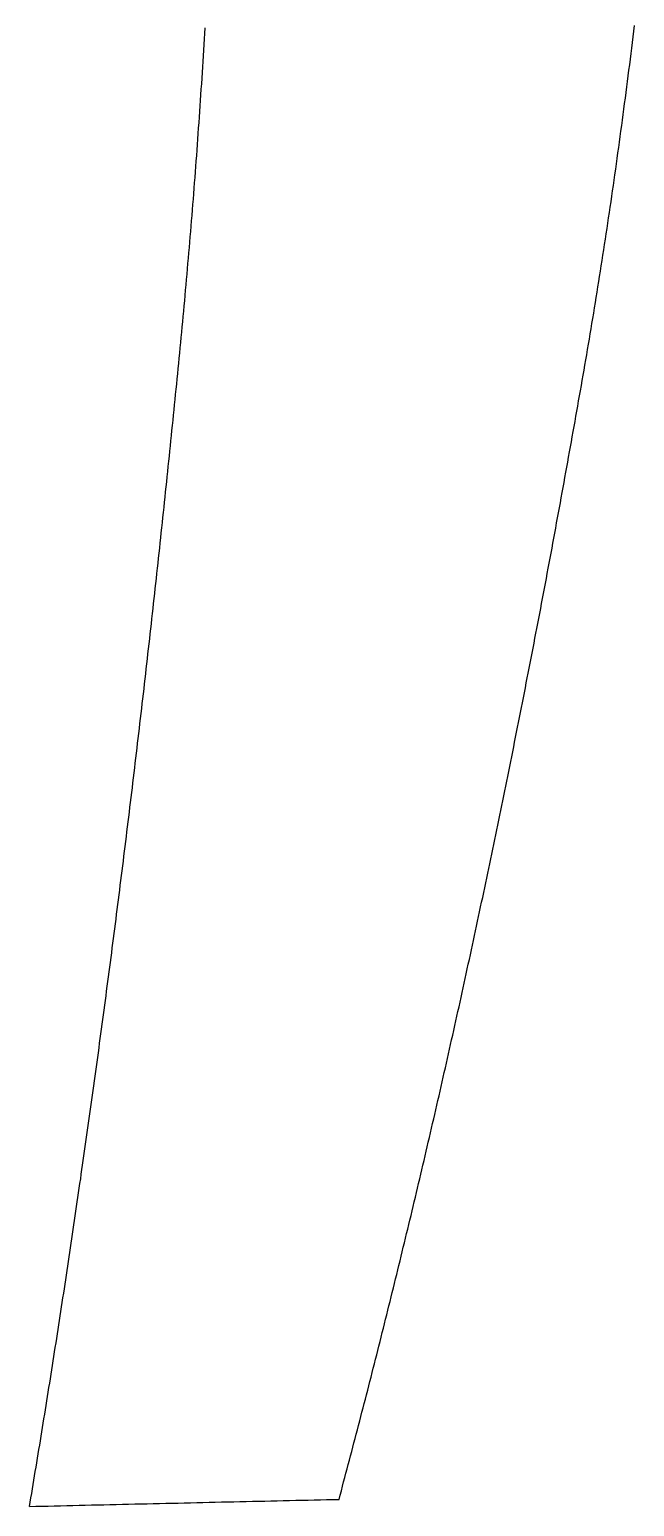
# Model space of a CAD drawing. Header units: inches. Extents: x 10 to 59099, y -255 to 18259.
# Drawn here: x 35215 to 37375, y 577 to 5848 of the extents above; entities that cross this region are included whole.
import ezdxf

# ---------------------------------------------------------------- set-up
doc = ezdxf.new("R2010")
doc.units = ezdxf.units.IN
doc.header["$MEASUREMENT"] = 0
doc.layers.add('VFDE_Folienkante 3dpoly', color=181, linetype='Continuous')

msp = doc.modelspace()

# ---------------------------------------------------------------- linework, layer by layer
at = {"layer": 'VFDE_Folienkante 3dpoly', "color": 2}
for p, q in [((35841.1, 5834.4, 7423.7), (35842.3, 5854.5, 7433)), ((37372.5, 5841.8, 7347.5), (37375, 5861.8, 7356.6)), ((35838.6, 5794.3, 7404.9), (35839.9, 5814.4, 7414.3)), ((35839.9, 5814.4, 7414.3), (35841.1, 5834.4, 7423.7)), ((37365.2, 5781.9, 7320.1), (37367.7, 5801.8, 7329.3)), ((37367.7, 5801.8, 7329.3), (37370.1, 5821.8, 7338.4)), ((37370.1, 5821.8, 7338.4), (37372.5, 5841.8, 7347.5)), ((35834.8, 5734.3, 7376.3), (35836.1, 5754.3, 7385.8)), ((35836.1, 5754.3, 7385.8), (35837.4, 5774.3, 7395.4)), ((35837.4, 5774.3, 7395.4), (35838.6, 5794.3, 7404.9)), ((37360.3, 5742.1, 7301.5), (37362.7, 5762, 7310.8)), ((37362.7, 5762, 7310.8), (37365.2, 5781.9, 7320.1)), ((35831, 5674.5, 7347.3), (35832.3, 5694.4, 7357)), ((35832.3, 5694.4, 7357), (35833.5, 5714.3, 7366.6)), ((35833.5, 5714.3, 7366.6), (35834.8, 5734.3, 7376.3)), ((37352.7, 5682.5, 7273.4), (37355.2, 5702.4, 7282.8)), ((37355.2, 5702.4, 7282.8), (37357.8, 5722.2, 7292.2)), ((37357.8, 5722.2, 7292.2), (37360.3, 5742.1, 7301.5)), ((35828.3, 5634.7, 7327.7), (35829.6, 5654.6, 7337.5)), ((35829.6, 5654.6, 7337.5), (35831, 5674.5, 7347.3)), ((37345.1, 5623.2, 7244.8), (37347.6, 5643, 7254.4)), ((37347.6, 5643, 7254.4), (37350.2, 5662.7, 7263.9)), ((37350.2, 5662.7, 7263.9), (37352.7, 5682.5, 7273.4)), ((35824.3, 5575.3, 7297.9), (35825.7, 5595.1, 7307.9)), ((35825.7, 5595.1, 7307.9), (35827, 5614.9, 7317.8)), ((35827, 5614.9, 7317.8), (35828.3, 5634.7, 7327.7)), ((37339.9, 5583.8, 7225.6), (37342.5, 5603.5, 7235.2)), ((37342.5, 5603.5, 7235.2), (37345.1, 5623.2, 7244.8)), ((35820.2, 5516, 7267.8), (35821.6, 5535.8, 7277.9)), ((35821.6, 5535.8, 7277.9), (35822.9, 5555.5, 7287.9)), ((35822.9, 5555.5, 7287.9), (35824.3, 5575.3, 7297.9)), ((37332.1, 5524.8, 7196.3), (37334.7, 5544.5, 7206.1)), ((37334.7, 5544.5, 7206.1), (37337.3, 5564.1, 7215.8)), ((37337.3, 5564.1, 7215.8), (37339.9, 5583.8, 7225.6)), ((35817.4, 5476.7, 7247.4), (35818.8, 5496.4, 7257.6)), ((35818.8, 5496.4, 7257.6), (35820.2, 5516, 7267.8)), ((37324.1, 5466.1, 7166.6), (37326.8, 5485.7, 7176.5)), ((37326.8, 5485.7, 7176.5), (37329.5, 5505.2, 7186.4)), ((37329.5, 5505.2, 7186.4), (37332.1, 5524.8, 7196.3)), ((35813.1, 5417.8, 7216.6), (35814.5, 5437.4, 7226.9)), ((35814.5, 5437.4, 7226.9), (35816, 5457, 7237.2)), ((35816, 5457, 7237.2), (35817.4, 5476.7, 7247.4)), ((37318.8, 5427.1, 7146.6), (37321.5, 5446.6, 7156.6)), ((37321.5, 5446.6, 7156.6), (37324.1, 5466.1, 7166.6)), ((35808.8, 5359.2, 7185.3), (35810.2, 5378.7, 7195.7)), ((35810.2, 5378.7, 7195.7), (35811.7, 5398.3, 7206.2)), ((35811.7, 5398.3, 7206.2), (35813.1, 5417.8, 7216.6)), ((37310.6, 5368.8, 7116.2), (37313.4, 5388.2, 7126.4)), ((37313.4, 5388.2, 7126.4), (37316.1, 5407.6, 7136.5)), ((37316.1, 5407.6, 7136.5), (37318.8, 5427.1, 7146.6)), ((35805.8, 5320.3, 7164.2), (35807.3, 5339.7, 7174.7)), ((35807.3, 5339.7, 7174.7), (35808.8, 5359.2, 7185.3)), ((37302.4, 5310.6, 7085.4), (37305.2, 5330, 7095.7)), ((37305.2, 5330, 7095.7), (37307.9, 5349.4, 7106)), ((37307.9, 5349.4, 7106), (37310.6, 5368.8, 7116.2)), ((35801.3, 5262, 7132.2), (35802.8, 5281.4, 7142.9)), ((35802.8, 5281.4, 7142.9), (35804.3, 5300.8, 7153.6)), ((35804.3, 5300.8, 7153.6), (35805.8, 5320.3, 7164.2)), ((37294, 5252.8, 7054.2), (37296.8, 5272, 7064.7)), ((37296.8, 5272, 7064.7), (37299.6, 5291.3, 7075.1)), ((37299.6, 5291.3, 7075.1), (37302.4, 5310.6, 7085.4)), ((35796.7, 5204.1, 7099.8), (35798.2, 5223.4, 7110.6)), ((35798.2, 5223.4, 7110.6), (35799.8, 5242.7, 7121.4)), ((35799.8, 5242.7, 7121.4), (35801.3, 5262, 7132.2)), ((37288.4, 5214.3, 7033.2), (37291.2, 5233.5, 7043.7)), ((37291.2, 5233.5, 7043.7), (37294, 5252.8, 7054.2)), ((35793.6, 5165.5, 7077.9), (35795.1, 5184.8, 7088.9)), ((35795.1, 5184.8, 7088.9), (35796.7, 5204.1, 7099.8)), ((37279.9, 5156.8, 7001.3), (37282.7, 5176, 7012)), ((37282.7, 5176, 7012), (37285.6, 5195.1, 7022.6)), ((37285.6, 5195.1, 7022.6), (37288.4, 5214.3, 7033.2)), ((35788.8, 5108, 7044.8), (35790.4, 5127.1, 7055.9)), ((35790.4, 5127.1, 7055.9), (35792, 5146.3, 7066.9)), ((35792, 5146.3, 7066.9), (35793.6, 5165.5, 7077.9)), ((37271.2, 5099.6, 6969), (37274.1, 5118.6, 6979.8)), ((37274.1, 5118.6, 6979.8), (37277, 5137.7, 6990.6)), ((37277, 5137.7, 6990.6), (37279.9, 5156.8, 7001.3)), ((35784, 5050.6, 7011.3), (35785.6, 5069.7, 7022.5)), ((35785.6, 5069.7, 7022.5), (35787.2, 5088.8, 7033.7)), ((35787.2, 5088.8, 7033.7), (35788.8, 5108, 7044.8)), ((37262.5, 5042.6, 6936.3), (37265.4, 5061.6, 6947.3)), ((37265.4, 5061.6, 6947.3), (37268.3, 5080.6, 6958.2)), ((37268.3, 5080.6, 6958.2), (37271.2, 5099.6, 6969)), ((35779, 4993.5, 6977.3), (35780.7, 5012.5, 6988.7)), ((35780.7, 5012.5, 6988.7), (35782.3, 5031.6, 7000)), ((35782.3, 5031.6, 7000), (35784, 5050.6, 7011.3)), ((37256.5, 5004.8, 6914.3), (37259.5, 5023.7, 6925.4)), ((37259.5, 5023.7, 6925.4), (37262.5, 5042.6, 6936.3)), ((35774, 4936.7, 6943), (35775.7, 4955.6, 6954.5)), ((35775.7, 4955.6, 6954.5), (35777.4, 4974.6, 6965.9)), ((35777.4, 4974.6, 6965.9), (35779, 4993.5, 6977.3)), ((37247.6, 4948.2, 6881), (37250.6, 4967, 6892.1)), ((37250.6, 4967, 6892.1), (37253.6, 4985.9, 6903.3)), ((37253.6, 4985.9, 6903.3), (37256.5, 5004.8, 6914.3)), ((35770.6, 4899, 6919.9), (35772.3, 4917.8, 6931.4)), ((35772.3, 4917.8, 6931.4), (35774, 4936.7, 6943)), ((37238.5, 4891.9, 6847.2), (37241.6, 4910.6, 6858.5)), ((37241.6, 4910.6, 6858.5), (37244.6, 4929.4, 6869.8)), ((37244.6, 4929.4, 6869.8), (37247.6, 4948.2, 6881)), ((35765.4, 4842.6, 6884.8), (35767.2, 4861.3, 6896.5)), ((35767.2, 4861.3, 6896.5), (35768.9, 4880.1, 6908.2)), ((35768.9, 4880.1, 6908.2), (35770.6, 4899, 6919.9)), ((37229.4, 4835.8, 6813), (37232.4, 4854.5, 6824.5)), ((37232.4, 4854.5, 6824.5), (37235.5, 4873.2, 6835.9)), ((37235.5, 4873.2, 6835.9), (37238.5, 4891.9, 6847.2)), ((35760.2, 4786.4, 6849.4), (35762, 4805.1, 6861.2)), ((35762, 4805.1, 6861.2), (35763.7, 4823.8, 6873.1)), ((35763.7, 4823.8, 6873.1), (35765.4, 4842.6, 6884.8)), ((37220.1, 4780, 6778.5), (37223.2, 4798.6, 6790)), ((37223.2, 4798.6, 6790), (37226.3, 4817.2, 6801.6)), ((37226.3, 4817.2, 6801.6), (37229.4, 4835.8, 6813)), ((35754.9, 4730.5, 6813.6), (35756.6, 4749.1, 6825.6)), ((35756.6, 4749.1, 6825.6), (35758.4, 4767.8, 6837.5)), ((35758.4, 4767.8, 6837.5), (35760.2, 4786.4, 6849.4)), ((37213.8, 4743, 6755.2), (37217, 4761.5, 6766.9)), ((37217, 4761.5, 6766.9), (37220.1, 4780, 6778.5)), ((35749.4, 4674.8, 6777.5), (35751.3, 4693.4, 6789.6)), ((35751.3, 4693.4, 6789.6), (35753.1, 4711.9, 6801.6)), ((35753.1, 4711.9, 6801.6), (35754.9, 4730.5, 6813.6)), ((37204.4, 4687.6, 6720.1), (37207.6, 4706, 6731.9)), ((37207.6, 4706, 6731.9), (37210.7, 4724.5, 6743.6)), ((37210.7, 4724.5, 6743.6), (37213.8, 4743, 6755.2)), ((35745.8, 4637.8, 6753.3), (35747.6, 4656.3, 6765.4)), ((35747.6, 4656.3, 6765.4), (35749.4, 4674.8, 6777.5)), ((37194.9, 4632.4, 6684.7), (37198.1, 4650.7, 6696.5)), ((37198.1, 4650.7, 6696.5), (37201.2, 4669.1, 6708.3)), ((37201.2, 4669.1, 6708.3), (37204.4, 4687.6, 6720.1)), ((35740.3, 4582.4, 6716.8), (35742.1, 4600.8, 6729)), ((35742.1, 4600.8, 6729), (35744, 4619.3, 6741.2)), ((35744, 4619.3, 6741.2), (35745.8, 4637.8, 6753.3)), ((37185.3, 4577.3, 6649), (37188.5, 4595.7, 6660.9)), ((37188.5, 4595.7, 6660.9), (37191.7, 4614, 6672.8)), ((37191.7, 4614, 6672.8), (37194.9, 4632.4, 6684.7)), ((35734.8, 4527.1, 6680.1), (35736.6, 4545.5, 6692.3)), ((35736.6, 4545.5, 6692.3), (35738.5, 4564, 6704.6)), ((35738.5, 4564, 6704.6), (35740.3, 4582.4, 6716.8)), ((37175.6, 4522.5, 6613.1), (37178.9, 4540.7, 6625.1)), ((37178.9, 4540.7, 6625.1), (37182.1, 4559, 6637.1)), ((37182.1, 4559, 6637.1), (37185.3, 4577.3, 6649)), ((35729.2, 4472, 6643.2), (35731, 4490.3, 6655.5)), ((35731, 4490.3, 6655.5), (35732.9, 4508.7, 6667.8)), ((35732.9, 4508.7, 6667.8), (35734.8, 4527.1, 6680.1)), ((37166, 4467.7, 6577), (37169.2, 4486, 6589.1)), ((37169.2, 4486, 6589.1), (37172.4, 4504.2, 6601.1)), ((37172.4, 4504.2, 6601.1), (37175.6, 4522.5, 6613.1)), ((35723.6, 4416.9, 6606.1), (35725.4, 4435.3, 6618.5)), ((35725.4, 4435.3, 6618.5), (35727.3, 4453.6, 6630.8)), ((35727.3, 4453.6, 6630.8), (35729.2, 4472, 6643.2)), ((37156.2, 4413.1, 6540.8), (37159.5, 4431.3, 6552.9)), ((37159.5, 4431.3, 6552.9), (37162.7, 4449.5, 6565)), ((37162.7, 4449.5, 6565), (37166, 4467.7, 6577)), ((35717.9, 4361.9, 6569), (35719.8, 4380.2, 6581.4)), ((35719.8, 4380.2, 6581.4), (35721.7, 4398.6, 6593.8)), ((35721.7, 4398.6, 6593.8), (35723.6, 4416.9, 6606.1)), ((37146.4, 4358.5, 6504.5), (37149.7, 4376.7, 6516.6)), ((37149.7, 4376.7, 6516.6), (37153, 4394.9, 6528.7)), ((37153, 4394.9, 6528.7), (37156.2, 4413.1, 6540.8)), ((35712.3, 4307, 6531.7), (35714.2, 4325.3, 6544.2)), ((35714.2, 4325.3, 6544.2), (35716, 4343.6, 6556.6)), ((35716, 4343.6, 6556.6), (35717.9, 4361.9, 6569)), ((37139.9, 4322.1, 6480.2), (37143.2, 4340.3, 6492.4)), ((37143.2, 4340.3, 6492.4), (37146.4, 4358.5, 6504.5)), ((35706.6, 4252.2, 6494.4), (35708.5, 4270.5, 6506.8)), ((35708.5, 4270.5, 6506.8), (35710.4, 4288.7, 6519.3)), ((35710.4, 4288.7, 6519.3), (35712.3, 4307, 6531.7)), ((37130.1, 4267.7, 6443.7), (37133.4, 4285.8, 6455.9)), ((37133.4, 4285.8, 6455.9), (37136.7, 4304, 6468.1)), ((37136.7, 4304, 6468.1), (37139.9, 4322.1, 6480.2)), ((35702.8, 4215.7, 6469.4), (35704.7, 4233.9, 6481.9)), ((35704.7, 4233.9, 6481.9), (35706.6, 4252.2, 6494.4)), ((37120.3, 4213.3, 6407.1), (37123.5, 4231.5, 6419.3)), ((37123.5, 4231.5, 6419.3), (37126.8, 4249.6, 6431.5)), ((37126.8, 4249.6, 6431.5), (37130.1, 4267.7, 6443.7)), ((35697, 4161, 6431.8), (35699, 4179.2, 6444.3)), ((35699, 4179.2, 6444.3), (35700.9, 4197.5, 6456.9)), ((35700.9, 4197.5, 6456.9), (35702.8, 4215.7, 6469.4)), ((37110.4, 4159.1, 6370.4), (37113.7, 4177.2, 6382.6)), ((37113.7, 4177.2, 6382.6), (37117, 4195.2, 6394.9)), ((37117, 4195.2, 6394.9), (37120.3, 4213.3, 6407.1)), ((35691.3, 4106.4, 6394.1), (35693.2, 4124.6, 6406.7)), ((35693.2, 4124.6, 6406.7), (35695.1, 4142.8, 6419.2)), ((35695.1, 4142.8, 6419.2), (35697, 4161, 6431.8)), ((37100.5, 4104.9, 6333.5), (37103.8, 4123, 6345.8)), ((37103.8, 4123, 6345.8), (37107.1, 4141, 6358.1)), ((37107.1, 4141, 6358.1), (37110.4, 4159.1, 6370.4)), ((35685.5, 4052, 6356.2), (35687.4, 4070.1, 6368.8)), ((35687.4, 4070.1, 6368.8), (35689.3, 4088.3, 6381.5)), ((35689.3, 4088.3, 6381.5), (35691.3, 4106.4, 6394.1)), ((37090.5, 4050.8, 6296.5), (37093.8, 4068.9, 6308.8)), ((37093.8, 4068.9, 6308.8), (37097.1, 4086.9, 6321.1)), ((37097.1, 4086.9, 6321.1), (37100.5, 4104.9, 6333.5)), ((35679.6, 3997.6, 6318.2), (35681.6, 4015.7, 6330.9)), ((35681.6, 4015.7, 6330.9), (35683.5, 4033.8, 6343.6)), ((35683.5, 4033.8, 6343.6), (35685.5, 4052, 6356.2)), ((37080.5, 3996.9, 6259.3), (37083.8, 4014.9, 6271.7)), ((37083.8, 4014.9, 6271.7), (37087.2, 4032.8, 6284.1)), ((37087.2, 4032.8, 6284.1), (37090.5, 4050.8, 6296.5)), ((35673.8, 3943.4, 6280), (35675.7, 3961.4, 6292.8)), ((35675.7, 3961.4, 6292.8), (35677.7, 3979.5, 6305.5)), ((35677.7, 3979.5, 6305.5), (35679.6, 3997.6, 6318.2)), ((37070.5, 3943, 6222), (37073.8, 3961, 6234.4)), ((37073.8, 3961, 6234.4), (37077.2, 3978.9, 6246.9)), ((37077.2, 3978.9, 6246.9), (37080.5, 3996.9, 6259.3)), ((35667.9, 3889.2, 6241.7), (35669.9, 3907.2, 6254.5)), ((35669.9, 3907.2, 6254.5), (35671.8, 3925.3, 6267.3)), ((35671.8, 3925.3, 6267.3), (35673.8, 3943.4, 6280)), ((37060.4, 3889.3, 6184.5), (37063.8, 3907.2, 6197)), ((37063.8, 3907.2, 6197), (37067.1, 3925.1, 6209.5)), ((37067.1, 3925.1, 6209.5), (37070.5, 3943, 6222)), ((35662, 3835.2, 6203.3), (35663.9, 3853.2, 6216.1)), ((35663.9, 3853.2, 6216.1), (35665.9, 3871.2, 6228.9)), ((35665.9, 3871.2, 6228.9), (35667.9, 3889.2, 6241.7)), ((37050.3, 3835.6, 6146.9), (37053.6, 3853.5, 6159.5)), ((37053.6, 3853.5, 6159.5), (37057, 3871.4, 6172)), ((37057, 3871.4, 6172), (37060.4, 3889.3, 6184.5)), ((35656, 3781.2, 6164.7), (35658, 3799.2, 6177.5)), ((35658, 3799.2, 6177.5), (35660, 3817.2, 6190.4)), ((35660, 3817.2, 6190.4), (35662, 3835.2, 6203.3)), ((37040.1, 3782.1, 6109.2), (37043.5, 3799.9, 6121.8)), ((37043.5, 3799.9, 6121.8), (37046.9, 3817.8, 6134.4)), ((37046.9, 3817.8, 6134.4), (37050.3, 3835.6, 6146.9)), ((35650, 3727.4, 6125.9), (35652, 3745.3, 6138.8)), ((35652, 3745.3, 6138.8), (35654, 3763.3, 6151.8)), ((35654, 3763.3, 6151.8), (35656, 3781.2, 6164.7)), ((37029.9, 3728.7, 6071.3), (37033.3, 3746.5, 6084)), ((37033.3, 3746.5, 6084), (37036.7, 3764.3, 6096.6)), ((37036.7, 3764.3, 6096.6), (37040.1, 3782.1, 6109.2)), ((35644, 3673.7, 6087), (35646, 3691.6, 6100)), ((35646, 3691.6, 6100), (35648, 3709.5, 6113)), ((35648, 3709.5, 6113), (35650, 3727.4, 6125.9)), ((37019.7, 3675.4, 6033.3), (37023.1, 3693.1, 6046)), ((37023.1, 3693.1, 6046), (37026.5, 3710.9, 6058.7)), ((37026.5, 3710.9, 6058.7), (37029.9, 3728.7, 6071.3)), ((35637.9, 3620.1, 6048), (35640, 3637.9, 6061)), ((35640, 3637.9, 6061), (35642, 3655.8, 6074)), ((35642, 3655.8, 6074), (35644, 3673.7, 6087)), ((37009.4, 3622.1, 5995.2), (37012.9, 3639.9, 6007.9)), ((37012.9, 3639.9, 6007.9), (37016.3, 3657.6, 6020.6)), ((37016.3, 3657.6, 6020.6), (37019.7, 3675.4, 6033.3)), ((35631.8, 3566.6, 6008.8), (35633.9, 3584.4, 6021.9)), ((35633.9, 3584.4, 6021.9), (35635.9, 3602.2, 6035)), ((35635.9, 3602.2, 6035), (35637.9, 3620.1, 6048)), ((36999.1, 3569, 5956.9), (37002.6, 3586.7, 5969.7)), ((37002.6, 3586.7, 5969.7), (37006, 3604.4, 5982.4)), ((37006, 3604.4, 5982.4), (37009.4, 3622.1, 5995.2)), ((35627.8, 3530.9, 5982.7), (35629.8, 3548.7, 5995.8)), ((35629.8, 3548.7, 5995.8), (35631.8, 3566.6, 6008.8)), ((36988.8, 3516, 5918.5), (36992.2, 3533.7, 5931.3)), ((36992.2, 3533.7, 5931.3), (36995.7, 3551.3, 5944.1)), ((36995.7, 3551.3, 5944.1), (36999.1, 3569, 5956.9)), ((35621.6, 3477.6, 5943.3), (35623.7, 3495.4, 5956.4)), ((35623.7, 3495.4, 5956.4), (35625.7, 3513.1, 5969.5)), ((35625.7, 3513.1, 5969.5), (35627.8, 3530.9, 5982.7)), ((36978.4, 3463.1, 5879.9), (36981.9, 3480.7, 5892.8)), ((36981.9, 3480.7, 5892.8), (36985.3, 3498.4, 5905.6)), ((36985.3, 3498.4, 5905.6), (36988.8, 3516, 5918.5)), ((35615.5, 3424.4, 5903.7), (35617.5, 3442.1, 5916.9)), ((35617.5, 3442.1, 5916.9), (35619.6, 3459.8, 5930.1)), ((35619.6, 3459.8, 5930.1), (35621.6, 3477.6, 5943.3)), ((36968, 3410.3, 5841.2), (36971.5, 3427.9, 5854.1)), ((36971.5, 3427.9, 5854.1), (36974.9, 3445.5, 5867)), ((36974.9, 3445.5, 5867), (36978.4, 3463.1, 5879.9)), ((35609.3, 3371.2, 5864.1), (35611.3, 3388.9, 5877.3)), ((35611.3, 3388.9, 5877.3), (35613.4, 3406.6, 5890.5)), ((35613.4, 3406.6, 5890.5), (35615.5, 3424.4, 5903.7)), ((36957.6, 3357.6, 5802.4), (36961, 3375.2, 5815.4)), ((36961, 3375.2, 5815.4), (36964.5, 3392.7, 5828.3)), ((36964.5, 3392.7, 5828.3), (36968, 3410.3, 5841.2)), ((35603.1, 3318.2, 5824.3), (35605.1, 3335.9, 5837.6)), ((35605.1, 3335.9, 5837.6), (35607.2, 3353.5, 5850.8)), ((35607.2, 3353.5, 5850.8), (35609.3, 3371.2, 5864.1)), ((36947.1, 3305, 5763.5), (36950.6, 3322.5, 5776.5)), ((36950.6, 3322.5, 5776.5), (36954.1, 3340.1, 5789.4)), ((36954.1, 3340.1, 5789.4), (36957.6, 3357.6, 5802.4)), ((35596.8, 3265.3, 5784.3), (35598.9, 3282.9, 5797.7)), ((35598.9, 3282.9, 5797.7), (35601, 3300.5, 5811)), ((35601, 3300.5, 5811), (35603.1, 3318.2, 5824.3)), ((36936.5, 3252.5, 5724.4), (36940.1, 3270, 5737.4)), ((36940.1, 3270, 5737.4), (36943.6, 3287.5, 5750.4)), ((36943.6, 3287.5, 5750.4), (36947.1, 3305, 5763.5)), ((35590.5, 3212.5, 5744.3), (35592.6, 3230.1, 5757.6)), ((35592.6, 3230.1, 5757.6), (35594.7, 3247.7, 5771)), ((35594.7, 3247.7, 5771), (35596.8, 3265.3, 5784.3)), ((36926, 3200.1, 5685.2), (36929.5, 3217.6, 5698.2)), ((36929.5, 3217.6, 5698.2), (36933, 3235.1, 5711.3)), ((36933, 3235.1, 5711.3), (36936.5, 3252.5, 5724.4)), ((35584.2, 3159.8, 5704.1), (35586.3, 3177.3, 5717.5)), ((35586.3, 3177.3, 5717.5), (35588.4, 3194.9, 5730.9)), ((35588.4, 3194.9, 5730.9), (35590.5, 3212.5, 5744.3)), ((36915.4, 3147.9, 5645.8), (36918.9, 3165.3, 5658.9)), ((36918.9, 3165.3, 5658.9), (36922.5, 3182.7, 5672)), ((36922.5, 3182.7, 5672), (36926, 3200.1, 5685.2)), ((35577.8, 3107.2, 5663.7), (35580, 3124.7, 5677.2)), ((35580, 3124.7, 5677.2), (35582.1, 3142.2, 5690.6)), ((35582.1, 3142.2, 5690.6), (35584.2, 3159.8, 5704.1)), ((36904.8, 3095.7, 5606.3), (36908.3, 3113.1, 5619.5)), ((36908.3, 3113.1, 5619.5), (36911.9, 3130.5, 5632.6)), ((36911.9, 3130.5, 5632.6), (36915.4, 3147.9, 5645.8)), ((35571.5, 3054.7, 5623.2), (35573.6, 3072.2, 5636.7)), ((35573.6, 3072.2, 5636.7), (35575.7, 3089.7, 5650.2)), ((35575.7, 3089.7, 5650.2), (35577.8, 3107.2, 5663.7)), ((36894.1, 3043.7, 5566.7), (36897.6, 3061, 5579.9)), ((36897.6, 3061, 5579.9), (36901.2, 3078.4, 5593.1)), ((36901.2, 3078.4, 5593.1), (36904.8, 3095.7, 5606.3)), ((35565.1, 3002.3, 5582.6), (35567.2, 3019.8, 5596.1)), ((35567.2, 3019.8, 5596.1), (35569.3, 3037.2, 5609.7)), ((35569.3, 3037.2, 5609.7), (35571.5, 3054.7, 5623.2)), ((36883.4, 2991.7, 5526.9), (36887, 3009, 5540.2)), ((36887, 3009, 5540.2), (36890.5, 3026.3, 5553.5)), ((36890.5, 3026.3, 5553.5), (36894.1, 3043.7, 5566.7)), ((35558.6, 2950.1, 5541.8), (35560.8, 2967.5, 5555.4)), ((35560.8, 2967.5, 5555.4), (35562.9, 2984.9, 5569)), ((35562.9, 2984.9, 5569), (35565.1, 3002.3, 5582.6)), ((36872.6, 2939.9, 5487), (36876.2, 2957.2, 5500.4)), ((36876.2, 2957.2, 5500.4), (36879.8, 2974.4, 5513.7)), ((36879.8, 2974.4, 5513.7), (36883.4, 2991.7, 5526.9)), ((35552.1, 2897.9, 5500.9), (35554.3, 2915.3, 5514.6)), ((35554.3, 2915.3, 5514.6), (35556.5, 2932.7, 5528.2)), ((35556.5, 2932.7, 5528.2), (35558.6, 2950.1, 5541.8)), ((36861.9, 2888.2, 5447), (36865.5, 2905.4, 5460.4)), ((36865.5, 2905.4, 5460.4), (36869.1, 2922.6, 5473.7)), ((36869.1, 2922.6, 5473.7), (36872.6, 2939.9, 5487)), ((35545.6, 2845.9, 5459.9), (35547.8, 2863.2, 5473.6)), ((35547.8, 2863.2, 5473.6), (35550, 2880.5, 5487.3)), ((35550, 2880.5, 5487.3), (35552.1, 2897.9, 5500.9)), ((36851.1, 2836.6, 5406.9), (36854.7, 2853.8, 5420.3)), ((36854.7, 2853.8, 5420.3), (36858.3, 2871, 5433.7)), ((36858.3, 2871, 5433.7), (36861.9, 2888.2, 5447)), ((35536.9, 2776.6, 5405), (35539.1, 2793.9, 5418.7)), ((35539.1, 2793.9, 5418.7), (35541.3, 2811.2, 5432.5)), ((35541.3, 2811.2, 5432.5), (35543.5, 2828.5, 5446.2)), ((35543.5, 2828.5, 5446.2), (35545.6, 2845.9, 5459.9)), ((36840.2, 2785.1, 5366.6), (36843.8, 2802.2, 5380)), ((36843.8, 2802.2, 5380), (36847.4, 2819.4, 5393.5)), ((36847.4, 2819.4, 5393.5), (36851.1, 2836.6, 5406.9)), ((35530.4, 2724.9, 5363.6), (35532.6, 2742.1, 5377.4)), ((35532.6, 2742.1, 5377.4), (35534.7, 2759.4, 5391.2)), ((35534.7, 2759.4, 5391.2), (35536.9, 2776.6, 5405)), ((36829.3, 2733.7, 5326.2), (36832.9, 2750.8, 5339.7)), ((36832.9, 2750.8, 5339.7), (36836.6, 2767.9, 5353.1)), ((36836.6, 2767.9, 5353.1), (36840.2, 2785.1, 5366.6)), ((35523.8, 2673.2, 5322.2), (35526, 2690.4, 5336)), ((35526, 2690.4, 5336), (35528.2, 2707.6, 5349.8)), ((35528.2, 2707.6, 5349.8), (35530.4, 2724.9, 5363.6)), ((36818.4, 2682.4, 5285.6), (36822, 2699.5, 5299.2)), ((36822, 2699.5, 5299.2), (36825.7, 2716.6, 5312.7)), ((36825.7, 2716.6, 5312.7), (36829.3, 2733.7, 5326.2)), ((35517.1, 2621.6, 5280.5), (35519.3, 2638.8, 5294.4)), ((35519.3, 2638.8, 5294.4), (35521.6, 2656, 5308.3)), ((35521.6, 2656, 5308.3), (35523.8, 2673.2, 5322.2)), ((36807.4, 2631.2, 5245), (36811.1, 2648.3, 5258.5)), ((36811.1, 2648.3, 5258.5), (36814.7, 2665.3, 5272.1)), ((36814.7, 2665.3, 5272.1), (36818.4, 2682.4, 5285.6)), ((35510.5, 2570.2, 5238.8), (35512.7, 2587.3, 5252.7)), ((35512.7, 2587.3, 5252.7), (35514.9, 2604.5, 5266.6)), ((35514.9, 2604.5, 5266.6), (35517.1, 2621.6, 5280.5)), ((36796.4, 2580.2, 5204.1), (36800.1, 2597.2, 5217.8)), ((36800.1, 2597.2, 5217.8), (36803.8, 2614.2, 5231.4)), ((36803.8, 2614.2, 5231.4), (36807.4, 2631.2, 5245)), ((35503.8, 2518.8, 5196.9), (35506, 2535.9, 5210.9)), ((35506, 2535.9, 5210.9), (35508.2, 2553, 5224.8)), ((35508.2, 2553, 5224.8), (35510.5, 2570.2, 5238.8)), ((36785.4, 2529.2, 5163.2), (36789.1, 2546.2, 5176.9)), ((36789.1, 2546.2, 5176.9), (36792.8, 2563.2, 5190.5)), ((36792.8, 2563.2, 5190.5), (36796.4, 2580.2, 5204.1)), ((35497.1, 2467.6, 5154.9), (35499.3, 2484.7, 5168.9)), ((35499.3, 2484.7, 5168.9), (35501.5, 2501.7, 5182.9)), ((35501.5, 2501.7, 5182.9), (35503.8, 2518.8, 5196.9)), ((36770.7, 2461.5, 5108.4), (36774.4, 2478.4, 5122.1)), ((36774.4, 2478.4, 5122.1), (36778, 2495.3, 5135.8)), ((36778, 2495.3, 5135.8), (36781.7, 2512.3, 5149.5)), ((36781.7, 2512.3, 5149.5), (36785.4, 2529.2, 5163.2)), ((35490.3, 2416.5, 5112.7), (35492.6, 2433.5, 5126.8)), ((35492.6, 2433.5, 5126.8), (35494.8, 2450.5, 5140.9)), ((35494.8, 2450.5, 5140.9), (35497.1, 2467.6, 5154.9)), ((36759.5, 2410.8, 5067.2), (36763.3, 2427.7, 5080.9)), ((36763.3, 2427.7, 5080.9), (36767, 2444.6, 5094.7)), ((36767, 2444.6, 5094.7), (36770.7, 2461.5, 5108.4)), ((35483.5, 2365.5, 5070.5), (35485.8, 2382.5, 5084.6)), ((35485.8, 2382.5, 5084.6), (35488, 2399.5, 5098.7)), ((35488, 2399.5, 5098.7), (35490.3, 2416.5, 5112.7)), ((36748.4, 2360.2, 5025.8), (36752.1, 2377.1, 5039.6)), ((36752.1, 2377.1, 5039.6), (36755.8, 2393.9, 5053.4)), ((36755.8, 2393.9, 5053.4), (36759.5, 2410.8, 5067.2)), ((35476.7, 2314.6, 5028), (35479, 2331.6, 5042.2)), ((35479, 2331.6, 5042.2), (35481.3, 2348.5, 5056.3)), ((35481.3, 2348.5, 5056.3), (35483.5, 2365.5, 5070.5)), ((36737.2, 2309.8, 4984.3), (36740.9, 2326.6, 4998.2)), ((36740.9, 2326.6, 4998.2), (36744.7, 2343.4, 5012)), ((36744.7, 2343.4, 5012), (36748.4, 2360.2, 5025.8)), ((35469.9, 2263.8, 4985.5), (35472.2, 2280.7, 4999.7)), ((35472.2, 2280.7, 4999.7), (35474.4, 2297.7, 5013.9)), ((35474.4, 2297.7, 5013.9), (35476.7, 2314.6, 5028)), ((36726, 2259.4, 4942.7), (36729.7, 2276.2, 4956.6)), ((36729.7, 2276.2, 4956.6), (36733.5, 2293, 4970.5)), ((36733.5, 2293, 4970.5), (36737.2, 2309.8, 4984.3)), ((35463, 2213.2, 4942.8), (35465.3, 2230.1, 4957.1)), ((35465.3, 2230.1, 4957.1), (35467.6, 2246.9, 4971.3)), ((35467.6, 2246.9, 4971.3), (35469.9, 2263.8, 4985.5)), ((36714.7, 2209.2, 4900.9), (36718.5, 2225.9, 4914.9)), ((36718.5, 2225.9, 4914.9), (36722.2, 2242.7, 4928.8)), ((36722.2, 2242.7, 4928.8), (36726, 2259.4, 4942.7)), ((35453.8, 2145.8, 4885.7), (35456.1, 2162.6, 4900)), ((35456.1, 2162.6, 4900), (35458.4, 2179.5, 4914.3)), ((35458.4, 2179.5, 4914.3), (35460.7, 2196.3, 4928.6)), ((35460.7, 2196.3, 4928.6), (35463, 2213.2, 4942.8)), ((36703.5, 2159.1, 4859), (36707.2, 2175.8, 4873)), ((36707.2, 2175.8, 4873), (36711, 2192.5, 4887)), ((36711, 2192.5, 4887), (36714.7, 2209.2, 4900.9)), ((35446.9, 2095.4, 4842.7), (35449.2, 2112.2, 4857.1)), ((35449.2, 2112.2, 4857.1), (35451.5, 2129, 4871.4)), ((35451.5, 2129, 4871.4), (35453.8, 2145.8, 4885.7)), ((36688.4, 2092.4, 4803), (36692.1, 2109.1, 4817)), ((36692.1, 2109.1, 4817), (36695.9, 2125.7, 4831.1)), ((36695.9, 2125.7, 4831.1), (36699.7, 2142.4, 4845.1)), ((36699.7, 2142.4, 4845.1), (36703.5, 2159.1, 4859)), ((35439.9, 2045.2, 4799.6), (35442.2, 2061.9, 4814)), ((35442.2, 2061.9, 4814), (35444.5, 2078.7, 4828.4)), ((35444.5, 2078.7, 4828.4), (35446.9, 2095.4, 4842.7)), ((36677, 2042.6, 4760.8), (36680.8, 2059.2, 4774.9)), ((36680.8, 2059.2, 4774.9), (36684.6, 2075.8, 4789)), ((36684.6, 2075.8, 4789), (36688.4, 2092.4, 4803)), ((35432.9, 1995, 4756.4), (35435.2, 2011.7, 4770.8)), ((35435.2, 2011.7, 4770.8), (35437.6, 2028.4, 4785.2)), ((35437.6, 2028.4, 4785.2), (35439.9, 2045.2, 4799.6)), ((36665.6, 1992.9, 4718.5), (36669.4, 2009.4, 4732.6)), ((36669.4, 2009.4, 4732.6), (36673.2, 2026, 4746.7)), ((36673.2, 2026, 4746.7), (36677, 2042.6, 4760.8)), ((35425.9, 1945, 4713), (35428.2, 1961.6, 4727.5)), ((35428.2, 1961.6, 4727.5), (35430.5, 1978.3, 4741.9)), ((35430.5, 1978.3, 4741.9), (35432.9, 1995, 4756.4)), ((36654.1, 1943.2, 4676.1), (36658, 1959.8, 4690.2)), ((36658, 1959.8, 4690.2), (36661.8, 1976.3, 4704.4)), ((36661.8, 1976.3, 4704.4), (36665.6, 1992.9, 4718.5)), ((35418.8, 1895, 4669.5), (35421.2, 1911.7, 4684)), ((35421.2, 1911.7, 4684), (35423.5, 1928.3, 4698.5)), ((35423.5, 1928.3, 4698.5), (35425.9, 1945, 4713)), ((36642.7, 1893.8, 4633.5), (36646.5, 1910.2, 4647.7)), ((36646.5, 1910.2, 4647.7), (36650.3, 1926.7, 4661.9)), ((36650.3, 1926.7, 4661.9), (36654.1, 1943.2, 4676.1)), ((35409.3, 1828.7, 4611.3), (35411.7, 1845.2, 4625.9)), ((35411.7, 1845.2, 4625.9), (35414.1, 1861.8, 4640.4)), ((35414.1, 1861.8, 4640.4), (35416.4, 1878.4, 4655)), ((35416.4, 1878.4, 4655), (35418.8, 1895, 4669.5)), ((36631.2, 1844.4, 4590.8), (36635, 1860.8, 4605.1)), ((36635, 1860.8, 4605.1), (36638.8, 1877.3, 4619.3)), ((36638.8, 1877.3, 4619.3), (36642.7, 1893.8, 4633.5)), ((35402.2, 1779, 4567.5), (35404.6, 1795.6, 4582.1)), ((35404.6, 1795.6, 4582.1), (35407, 1812.1, 4596.7)), ((35407, 1812.1, 4596.7), (35409.3, 1828.7, 4611.3)), ((36615.8, 1778.7, 4533.7), (36619.6, 1795.1, 4548)), ((36619.6, 1795.1, 4548), (36623.5, 1811.5, 4562.3)), ((36623.5, 1811.5, 4562.3), (36627.3, 1827.9, 4576.6)), ((36627.3, 1827.9, 4576.6), (36631.2, 1844.4, 4590.8)), ((35395.1, 1729.5, 4523.6), (35397.5, 1746, 4538.2)), ((35397.5, 1746, 4538.2), (35399.8, 1762.5, 4552.9)), ((35399.8, 1762.5, 4552.9), (35402.2, 1779, 4567.5)), ((36604.2, 1729.6, 4490.7), (36608, 1746, 4505.1)), ((36608, 1746, 4505.1), (36611.9, 1762.3, 4519.4)), ((36611.9, 1762.3, 4519.4), (36615.8, 1778.7, 4533.7)), ((35387.9, 1680.1, 4479.5), (35390.3, 1696.5, 4494.2)), ((35390.3, 1696.5, 4494.2), (35392.7, 1713, 4508.9)), ((35392.7, 1713, 4508.9), (35395.1, 1729.5, 4523.6)), ((36592.5, 1680.6, 4447.6), (36596.4, 1696.9, 4462)), ((36596.4, 1696.9, 4462), (36600.3, 1713.3, 4476.4)), ((36600.3, 1713.3, 4476.4), (36604.2, 1729.6, 4490.7)), ((35380.7, 1630.8, 4435.3), (35383.1, 1647.2, 4450)), ((35383.1, 1647.2, 4450), (35385.5, 1663.6, 4464.8)), ((35385.5, 1663.6, 4464.8), (35387.9, 1680.1, 4479.5)), ((36580.9, 1631.8, 4404.4), (36584.8, 1648, 4418.8)), ((36584.8, 1648, 4418.8), (36588.7, 1664.3, 4433.2)), ((36588.7, 1664.3, 4433.2), (36592.5, 1680.6, 4447.6)), ((35371, 1565.3, 4376.2), (35373.4, 1581.6, 4391)), ((35373.4, 1581.6, 4391), (35375.8, 1598, 4405.8)), ((35375.8, 1598, 4405.8), (35378.3, 1614.4, 4420.5)), ((35378.3, 1614.4, 4420.5), (35380.7, 1630.8, 4435.3)), ((36565.3, 1566.8, 4346.5), (36569.2, 1583, 4361)), ((36569.2, 1583, 4361), (36573.1, 1599.3, 4375.5)), ((36573.1, 1599.3, 4375.5), (36577, 1615.5, 4389.9)), ((36577, 1615.5, 4389.9), (36580.9, 1631.8, 4404.4)), ((35363.7, 1516.3, 4331.7), (35366.2, 1532.6, 4346.5)), ((35366.2, 1532.6, 4346.5), (35368.6, 1548.9, 4361.3)), ((35368.6, 1548.9, 4361.3), (35371, 1565.3, 4376.2)), ((36553.6, 1518.2, 4303), (36557.5, 1534.4, 4317.5)), ((36557.5, 1534.4, 4317.5), (36561.4, 1550.6, 4332)), ((36561.4, 1550.6, 4332), (36565.3, 1566.8, 4346.5)), ((35356.4, 1467.4, 4287.1), (35358.9, 1483.7, 4301.9)), ((35358.9, 1483.7, 4301.9), (35361.3, 1500, 4316.8)), ((35361.3, 1500, 4316.8), (35363.7, 1516.3, 4331.7)), ((36541.8, 1469.7, 4259.4), (36545.7, 1485.9, 4273.9)), ((36545.7, 1485.9, 4273.9), (36549.6, 1502, 4288.5)), ((36549.6, 1502, 4288.5), (36553.6, 1518.2, 4303)), ((35349.1, 1418.6, 4242.3), (35351.5, 1434.8, 4257.2)), ((35351.5, 1434.8, 4257.2), (35354, 1451.1, 4272.2)), ((35354, 1451.1, 4272.2), (35356.4, 1467.4, 4287.1)), ((36530, 1421.4, 4215.6), (36533.9, 1437.5, 4230.2)), ((36533.9, 1437.5, 4230.2), (36537.8, 1453.6, 4244.8)), ((36537.8, 1453.6, 4244.8), (36541.8, 1469.7, 4259.4)), ((35341.7, 1369.9, 4197.4), (35344.2, 1386.2, 4212.4)), ((35344.2, 1386.2, 4212.4), (35346.6, 1402.4, 4227.4)), ((35346.6, 1402.4, 4227.4), (35349.1, 1418.6, 4242.3)), ((36514.2, 1357.1, 4157), (36518.1, 1373.2, 4171.7)), ((36518.1, 1373.2, 4171.7), (36522.1, 1389.2, 4186.3)), ((36522.1, 1389.2, 4186.3), (36526, 1405.3, 4201)), ((36526, 1405.3, 4201), (36530, 1421.4, 4215.6)), ((35331.8, 1305.3, 4137.4), (35334.3, 1321.4, 4152.5)), ((35334.3, 1321.4, 4152.5), (35336.8, 1337.6, 4167.5)), ((35336.8, 1337.6, 4167.5), (35339.3, 1353.8, 4182.5)), ((35339.3, 1353.8, 4182.5), (35341.7, 1369.9, 4197.4)), ((36502.3, 1309, 4113), (36506.3, 1325, 4127.7)), ((36506.3, 1325, 4127.7), (36510.2, 1341.1, 4142.4)), ((36510.2, 1341.1, 4142.4), (36514.2, 1357.1, 4157)), ((35324.4, 1256.9, 4092.3), (35326.9, 1273, 4107.4)), ((35326.9, 1273, 4107.4), (35329.4, 1289.1, 4122.4)), ((35329.4, 1289.1, 4122.4), (35331.8, 1305.3, 4137.4)), ((36490.4, 1261.1, 4068.8), (36494.4, 1277, 4083.6)), ((36494.4, 1277, 4083.6), (36498.3, 1293, 4098.3)), ((36498.3, 1293, 4098.3), (36502.3, 1309, 4113)), ((35316.9, 1208.6, 4047), (35319.4, 1224.7, 4062.1)), ((35319.4, 1224.7, 4062.1), (35321.9, 1240.8, 4077.2)), ((35321.9, 1240.8, 4077.2), (35324.4, 1256.9, 4092.3)), ((36474.5, 1197.3, 4009.7), (36478.5, 1213.2, 4024.5)), ((36478.5, 1213.2, 4024.5), (36482.5, 1229.2, 4039.3)), ((36482.5, 1229.2, 4039.3), (36486.4, 1245.1, 4054.1)), ((36486.4, 1245.1, 4054.1), (36490.4, 1261.1, 4068.8)), ((35307, 1144.4, 3986.5), (35309.5, 1160.5, 4001.6)), ((35309.5, 1160.5, 4001.6), (35312, 1176.5, 4016.8)), ((35312, 1176.5, 4016.8), (35314.5, 1192.5, 4031.9)), ((35314.5, 1192.5, 4031.9), (35316.9, 1208.6, 4047)), ((36462.5, 1149.6, 3965.3), (36466.5, 1165.5, 3980.1)), ((36466.5, 1165.5, 3980.1), (36470.5, 1181.4, 3994.9)), ((36470.5, 1181.4, 3994.9), (36474.5, 1197.3, 4009.7)), ((35299.4, 1096.5, 3940.9), (35301.9, 1112.5, 3956.1)), ((35301.9, 1112.5, 3956.1), (35304.4, 1128.4, 3971.3)), ((35304.4, 1128.4, 3971.3), (35307, 1144.4, 3986.5)), ((36450.5, 1102.1, 3920.7), (36454.5, 1117.9, 3935.6)), ((36454.5, 1117.9, 3935.6), (36458.5, 1133.8, 3950.4)), ((36458.5, 1133.8, 3950.4), (36462.5, 1149.6, 3965.3)), ((35291.9, 1048.6, 3895.2), (35294.4, 1064.6, 3910.4)), ((35294.4, 1064.6, 3910.4), (35296.9, 1080.5, 3925.7)), ((35296.9, 1080.5, 3925.7), (35299.4, 1096.5, 3940.9)), ((36434.4, 1038.9, 3861.1), (36438.4, 1054.7, 3876)), ((36438.4, 1054.7, 3876), (36442.4, 1070.5, 3890.9)), ((36442.4, 1070.5, 3890.9), (36446.5, 1086.3, 3905.8)), ((36446.5, 1086.3, 3905.8), (36450.5, 1102.1, 3920.7)), ((35284.3, 1001, 3849.3), (35286.8, 1016.8, 3864.6)), ((35286.8, 1016.8, 3864.6), (35289.3, 1032.7, 3879.9)), ((35289.3, 1032.7, 3879.9), (35291.9, 1048.6, 3895.2)), ((36422.3, 991.7, 3816.2), (36426.3, 1007.4, 3831.2)), ((36426.3, 1007.4, 3831.2), (36430.3, 1023.1, 3846.1)), ((36430.3, 1023.1, 3846.1), (36434.4, 1038.9, 3861.1)), ((35274.1, 937.6, 3788), (35276.7, 953.4, 3803.3)), ((35276.7, 953.4, 3803.3), (35279.2, 969.2, 3818.7)), ((35279.2, 969.2, 3818.7), (35281.7, 985.1, 3834)), ((35281.7, 985.1, 3834), (35284.3, 1001, 3849.3)), ((36410.1, 944.6, 3771.2), (36414.2, 960.2, 3786.2)), ((36414.2, 960.2, 3786.2), (36418.2, 975.9, 3801.2)), ((36418.2, 975.9, 3801.2), (36422.3, 991.7, 3816.2)), ((35266.5, 890.2, 3741.8), (35269, 906, 3757.2)), ((35269, 906, 3757.2), (35271.6, 921.8, 3772.6)), ((35271.6, 921.8, 3772.6), (35274.1, 937.6, 3788)), ((36393.8, 882, 3710.9), (36397.9, 897.6, 3726)), ((36397.9, 897.6, 3726), (36402, 913.2, 3741.1)), ((36402, 913.2, 3741.1), (36406, 928.9, 3756.1)), ((36406, 928.9, 3756.1), (36410.1, 944.6, 3771.2)), ((35258.8, 843, 3695.5), (35261.4, 858.7, 3710.9)), ((35261.4, 858.7, 3710.9), (35263.9, 874.5, 3726.4)), ((35263.9, 874.5, 3726.4), (35266.5, 890.2, 3741.8)), ((36381.6, 835.2, 3665.6), (36385.6, 850.7, 3680.8)), ((36385.6, 850.7, 3680.8), (36389.7, 866.3, 3695.9)), ((36389.7, 866.3, 3695.9), (36393.8, 882, 3710.9)), ((35248.5, 780.2, 3633.6), (35251.1, 795.9, 3649.1)), ((35251.1, 795.9, 3649.1), (35253.7, 811.6, 3664.5)), ((35253.7, 811.6, 3664.5), (35256.2, 827.3, 3680)), ((35256.2, 827.3, 3680), (35258.8, 843, 3695.5)), ((36369.3, 788.5, 3620.2), (36373.4, 804, 3635.4)), ((36373.4, 804, 3635.4), (36377.5, 819.6, 3650.5)), ((36377.5, 819.6, 3650.5), (36381.6, 835.2, 3665.6)), ((35240.8, 733.2, 3587), (35243.4, 748.9, 3602.5)), ((35243.4, 748.9, 3602.5), (35245.9, 764.5, 3618.1)), ((35245.9, 764.5, 3618.1), (35248.5, 780.2, 3633.6)), ((36352.9, 726.3, 3559.6), (36357, 741.8, 3574.8)), ((36357, 741.8, 3574.8), (36361.1, 757.4, 3589.9)), ((36361.1, 757.4, 3589.9), (36365.2, 772.9, 3605.1)), ((36365.2, 772.9, 3605.1), (36369.3, 788.5, 3620.2)), ((35230.4, 670.6, 3524.9), (35233, 686.3, 3540.4)), ((35233, 686.3, 3540.4), (35235.6, 701.9, 3556)), ((35235.6, 701.9, 3556), (35238.2, 717.5, 3571.5)), ((35238.2, 717.5, 3571.5), (35240.8, 733.2, 3587)), ((36340.6, 679.8, 3514), (36344.7, 695.3, 3529.2)), ((36344.7, 695.3, 3529.2), (36348.8, 710.8, 3544.4)), ((36348.8, 710.8, 3544.4), (36352.9, 726.3, 3559.6)), ((35222.7, 623.8, 3478.2), (35225.3, 639.4, 3493.7)), ((35225.3, 639.4, 3493.7), (35227.8, 655, 3509.3)), ((35227.8, 655, 3509.3), (35230.4, 670.6, 3524.9)), ((36324.1, 617.8, 3453.2), (36328.3, 633.3, 3468.4)), ((36328.3, 633.3, 3468.4), (36332.4, 648.8, 3483.6)), ((36332.4, 648.8, 3483.6), (36336.5, 664.3, 3498.8)), ((36336.5, 664.3, 3498.8), (36340.6, 679.8, 3514)), ((35214.9, 577, 3431.5), (35217.5, 592.6, 3447.1)), ((35217.5, 592.6, 3447.1), (35220.1, 608.2, 3462.6)), ((35220.1, 608.2, 3462.6), (35222.7, 623.8, 3478.2)), ((36320, 602.3, 3438), (36324.1, 617.8, 3453.2))]:
    msp.add_line(p, q, dxfattribs=at)
at = {"layer": 'VFDE_Folienkante 3dpoly'}
for p, q in [((35325.4, 579.6, 3432), (35347.5, 580.1, 3432.1)), ((35347.5, 580.1, 3432.1), (35369.6, 580.7, 3432.2)), ((35369.6, 580.7, 3432.2), (35391.7, 581.2, 3432.4)), ((35391.7, 581.2, 3432.4), (35413.8, 581.7, 3432.5)), ((35413.8, 581.7, 3432.5), (35435.9, 582.2, 3432.6)), ((35435.9, 582.2, 3432.6), (35458, 582.7, 3432.7)), ((35458, 582.7, 3432.7), (35480.1, 583.2, 3432.9)), ((35480.1, 583.2, 3432.9), (35502.2, 583.7, 3433)), ((35502.2, 583.7, 3433), (35524.3, 584.3, 3433.1)), ((35524.3, 584.3, 3433.1), (35546.4, 584.8, 3433.2)), ((35546.4, 584.8, 3433.2), (35568.5, 585.3, 3433.4)), ((35568.5, 585.3, 3433.4), (35590.6, 585.8, 3433.5)), ((35590.6, 585.8, 3433.5), (35612.7, 586.3, 3433.6)), ((35612.7, 586.3, 3433.6), (35634.8, 586.8, 3433.8)), ((35634.8, 586.8, 3433.8), (35656.9, 587.3, 3433.9)), ((35656.9, 587.3, 3433.9), (35679, 587.8, 3434)), ((35679, 587.8, 3434), (35701.1, 588.3, 3434.2)), ((35701.1, 588.3, 3434.2), (35723.2, 588.8, 3434.3)), ((35723.2, 588.8, 3434.3), (35745.4, 589.3, 3434.4)), ((35745.4, 589.3, 3434.4), (35767.5, 589.8, 3434.6)), ((35767.5, 589.8, 3434.6), (35789.6, 590.3, 3434.7)), ((35789.6, 590.3, 3434.7), (35811.7, 590.8, 3434.8)), ((35811.7, 590.8, 3434.8), (35833.8, 591.3, 3434.9)), ((35833.8, 591.3, 3434.9), (35855.9, 591.9, 3435.1)), ((35855.9, 591.9, 3435.1), (35878, 592.4, 3435.2)), ((35878, 592.4, 3435.2), (35900.1, 592.9, 3435.3)), ((35900.1, 592.9, 3435.3), (35922.2, 593.4, 3435.4)), ((35922.2, 593.4, 3435.4), (35944.3, 593.9, 3435.6)), ((35944.3, 593.9, 3435.6), (35966.4, 594.4, 3435.7)), ((35966.4, 594.4, 3435.7), (35988.5, 594.9, 3435.8)), ((35988.5, 594.9, 3435.8), (36010.6, 595.4, 3435.9)), ((36010.6, 595.4, 3435.9), (36032.7, 595.9, 3436.1)), ((36032.7, 595.9, 3436.1), (36054.8, 596.4, 3436.2)), ((36054.8, 596.4, 3436.2), (36076.9, 597, 3436.3)), ((36076.9, 597, 3436.3), (36099, 597.5, 3436.5)), ((36099, 597.5, 3436.5), (36121.1, 598, 3436.6)), ((36121.1, 598, 3436.6), (36143.2, 598.4, 3436.8)), ((36143.2, 598.4, 3436.8), (36165.3, 598.9, 3436.9)), ((36165.3, 598.9, 3436.9), (36187.4, 599.4, 3437)), ((36187.4, 599.4, 3437), (36209.5, 599.9, 3437.2)), ((36209.5, 599.9, 3437.2), (36231.6, 600.4, 3437.3)), ((36231.6, 600.4, 3437.3), (36253.7, 600.9, 3437.5)), ((36253.7, 600.9, 3437.5), (36275.8, 601.4, 3437.7)), ((36275.8, 601.4, 3437.7), (36297.9, 601.9, 3437.8)), ((36297.9, 601.9, 3437.8), (36320, 602.3, 3438)), ((35214.9, 577, 3431.5), (35237, 577.5, 3431.6)), ((35237, 577.5, 3431.6), (35259.1, 578, 3431.7)), ((35259.1, 578, 3431.7), (35281.2, 578.6, 3431.8)), ((35281.2, 578.6, 3431.8), (35303.3, 579.1, 3431.9)), ((35303.3, 579.1, 3431.9), (35325.4, 579.6, 3432))]:
    msp.add_line(p, q, dxfattribs=at)

doc.saveas('drawing.dxf')
